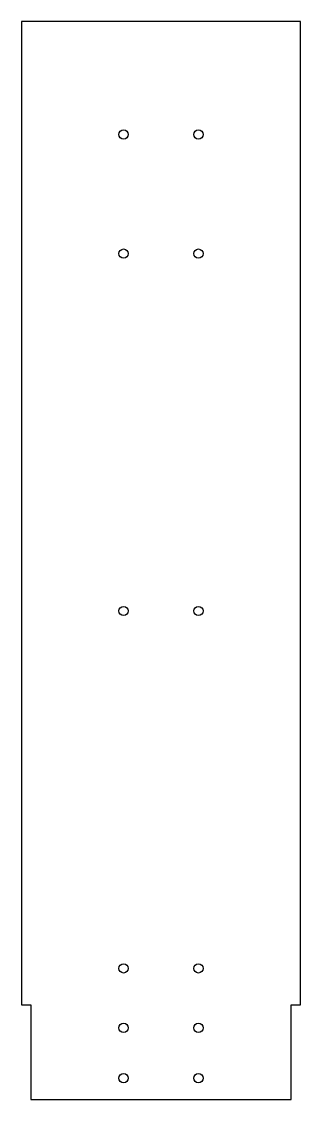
# Model space of a CAD drawing. Extents: x 0 to 5.9, y 0 to 22.8.
import ezdxf

# ---------------------------------------------------------------- set-up
doc = ezdxf.new("R2010")
doc.units = 0
doc.layers.add('BLOCKDRILLSYSTEM', color=6, linetype='CONTINUOUS')
doc.layers.add('PartCut', color=1, linetype='CONTINUOUS')

msp = doc.modelspace()

# ---------------------------------------------------------------- linework, layer by layer
at = {"layer": 'BLOCKDRILLSYSTEM'}
for centre in [(2.1625, 20.41063), (3.75, 20.41063), (2.1625, 17.89095), (3.75, 17.89095), (2.1625, 10.33189), (3.75, 10.33189), (2.1625, 2.77284), (3.75, 2.77284), (2.1625, 1.51299), (3.75, 1.51299), (2.1625, 0.45), (3.75, 0.45)]:
    msp.add_circle(centre, 0.09843, dxfattribs=at)
at = {"layer": 'PartCut'}
msp.add_lwpolyline([(0, 22.8), (0, 2), (0.2, 2), (0.2, 0), (5.7125, 0), (5.7125, 2), (5.9125, 2), (5.9125, 22.8)], close=True, dxfattribs=at)

doc.saveas('drawing.dxf')
